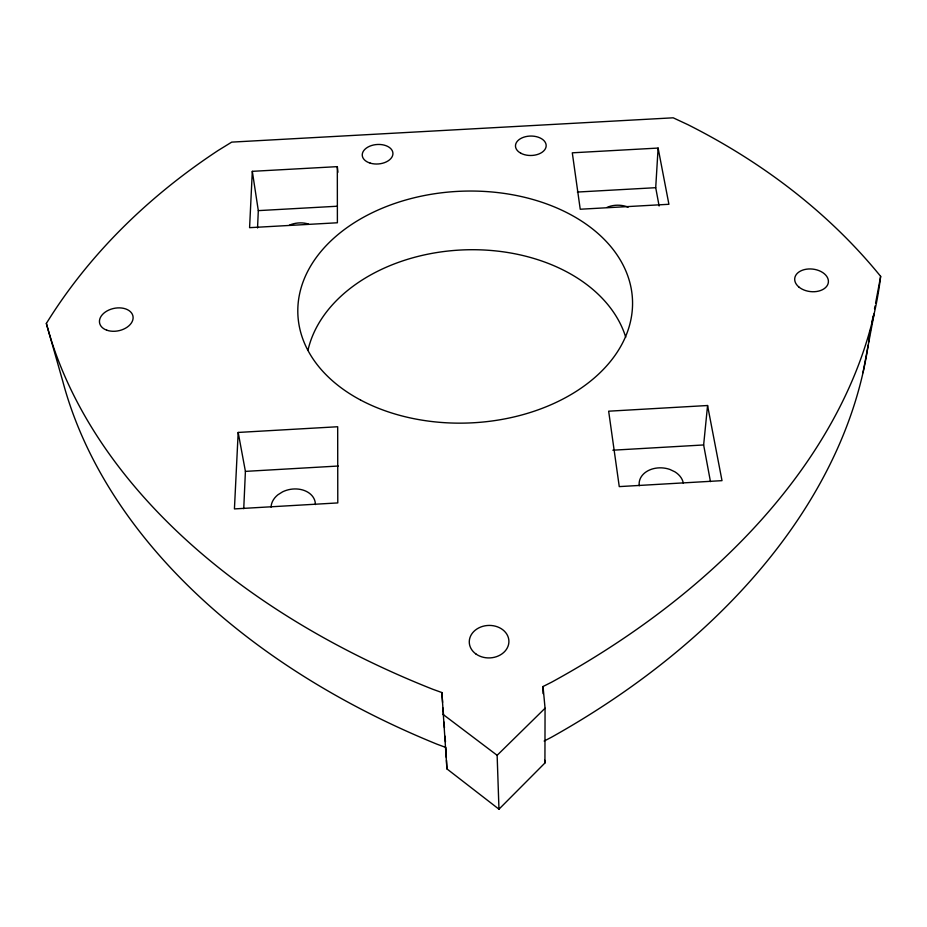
<?xml version="1.0" encoding="UTF-8"?>
<svg xmlns="http://www.w3.org/2000/svg" width="927" height="927" viewBox="0 0 927 927"><rect width="100%" height="100%" fill="white"/><g stroke="black" fill="none" stroke-linecap="round" stroke-linejoin="round"><path stroke-width="1.39" d="M543.025 693.593L543.025 686.525L551.577 682.214A755.772 490.395 -10.3 0 0 880.65 276.373A754.543 577.73 -11.9 0 0 687.904 124.67L673.187 117.81L231.715 142.121L217.984 150.58A751.727 573.21 7.1 0 0 46.35 323.442L62.827 381.46A726.084 485.169 5.4 0 0 437.127 744.242L445.875 747.463L446.362 757.463M46.35 323.442A750.963 485.991 5 0 0 432.793 689.271L441.889 692.55L446.918 768.889L498.969 809.19L544.925 763.002L545.064 708.24L543.025 686.525M243.743 508.691L245.412 471.38L238.181 432.445L337.683 426.744L337.787 502.921L234.427 508.911L238.181 432.445M257.544 227.972L258.309 210.626L252.318 171.333L337.324 166.64L337.926 172.26M252.318 171.333L249.583 227.671L337.393 222.77L337.324 166.64M659.12 205.991L655.713 187.694L658.112 148.065L572.295 152.816L580.232 209.235L668.912 204.288L658.112 148.065M710.464 481.634L703.639 444.96L707.568 405.516L608.657 411.194L619.259 486.605L722.006 480.649L707.568 405.516M869.978 332.758L870.511 329.942M871.843 322.897L873.188 315.84M874.52 308.795L875.053 305.98M875.586 303.164L880.65 276.373M862.979 372.724L874.184 313.627M498.969 809.19L497.139 755.308L545.064 708.24M544.149 741.044L551.183 737.405A730.58 489.398 -10.6 0 0 868.17 345.134M245.412 471.38L338.251 466.026M612.828 450.198L703.639 444.96M577.359 192.051L655.713 187.694M258.309 210.626L337.243 206.234M442.944 714.335L497.139 755.308M544.67 760.152L544.925 763.002M441.889 692.55L442.608 702.399M443.013 708.031L443.523 715.076M444.045 722.121L444.45 727.753M445.064 736.2L445.47 741.832M446.501 760.325L446.918 768.889M869.445 335.586A730.58 489.398 -10.6 0 1 868.564 342.399M307.938 350.441A161.901 115.655 -2.5 0 1 463.083 249.908A161.901 115.655 -2.5 0 1 625.737 337.219M639.282 485.771A22.225 16.767 4.7 0 1 669.908 469.456L674.879 471.82A22.225 16.767 4.7 0 1 683.326 483.222M271.078 507.115A22.283 16.871 -9.5 0 1 277.903 494.786L282.538 491.866A22.283 16.871 -9.5 0 1 315.377 504.555M289.433 225.145A19.293 12.723 -6.6 0 1 308.529 224.079M606.93 207.439A19.235 12.665 1.5 0 1 628.147 207.173M798.738 286.895A16.929 11.309 6.7 0 0 827.452 285.157A16.929 11.309 6.7 0 0 808.483 268.981A16.929 11.309 6.7 0 0 798.738 286.895M106.79 330.197A17.034 11.425 -11.8 0 0 133.071 318.552A17.034 11.425 -11.8 0 0 108.992 309.977A17.034 11.425 -11.8 0 0 106.79 330.197M476.014 654.045A19.826 16.257 -2 0 0 508.529 644.624A19.826 16.257 -2 0 0 482.724 626.351A19.826 16.257 -2 0 0 476.014 654.045M360.58 400.035A167.474 115.945 -2.5 0 0 630.638 320.881A167.474 115.945 -2.5 0 0 404.288 200.429A167.474 115.945 -2.5 0 0 360.58 400.035M370.209 163.129A15.365 9.745 -4.3 0 0 392.932 153.326A15.365 9.745 -4.3 0 0 369.63 146.246A15.365 9.745 -4.3 0 0 370.209 163.129M520.87 153.256A15.353 9.722 -0.8 0 0 545.922 147.405A15.353 9.722 -0.8 0 0 525.69 136.651A15.353 9.722 -0.8 0 0 520.87 153.256"/></g></svg>
